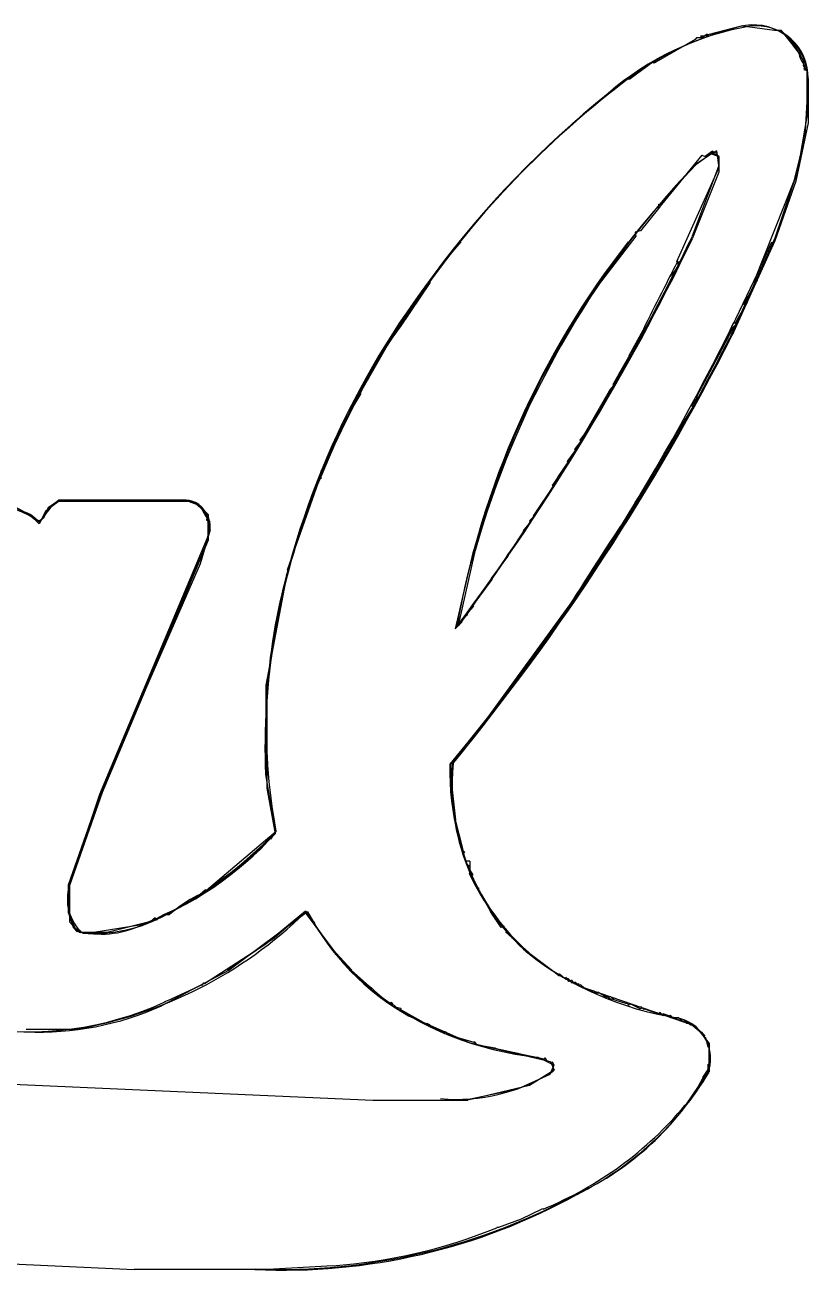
# Model space of a CAD drawing. Extents: x 25 to 1968, y 33 to 1579.
# Drawn here: x 1112 to 1968, y 75 to 1435 of the extents above; entities that cross this region are included whole.
import ezdxf

# ---------------------------------------------------------------- set-up
doc = ezdxf.new("R2010")
doc.units = 0
doc.header["$MEASUREMENT"] = 0
doc.layers.add('Layer0', color=7, linetype='CONTINUOUS')

msp = doc.modelspace()

# ---------------------------------------------------------------- linework, layer by layer
at = {"layer": 'Layer0'}
for p, q in [((1896.5, 1434.5), (1858.5, 1424.5)), ((1896.5, 1434.5), (1931.3, 1429.5)), ((1931.3, 1429.5), (1938.3, 1429.5)), ((1938.3, 1429.5), (1958.6, 1404.1)), ((1844.5, 1419.5), (1801.8, 1394.8)), ((1845.9, 1421.3), (1844.5, 1419.5)), ((1845.8, 1420.2), (1844.5, 1419.5)), ((1852.6, 1421.4), (1845.9, 1421.3)), ((1850.5, 1423.5), (1852.6, 1421.4)), ((1850.5, 1423.5), (1855.2, 1423.5)), ((1855.2, 1423.5), (1852.6, 1421.4)), ((1857.7, 1425.3), (1855.2, 1423.5)), ((1859.5, 1423.5), (1855.2, 1423.5)), ((1857.7, 1425.3), (1858.5, 1424.5)), ((1858.5, 1424.5), (1859.5, 1423.5)), ((1952.3, 1415.4), (1950.8, 1413.8)), ((1958.6, 1404.1), (1950.8, 1413.8)), ((1798.3, 1394.7), (1773.5, 1376.5)), ((1799.5, 1395.5), (1798.3, 1394.7)), ((1798.3, 1394.7), (1799.5, 1393.5)), ((1799.5, 1395.5), (1801.8, 1394.8)), ((1801.8, 1394.8), (1799.5, 1393.5)), ((1963, 1392.7), (1962.6, 1390.9)), ((1962.6, 1390.9), (1964, 1388.7)), ((1963.4, 1394.6), (1963, 1392.7)), ((1963, 1392.7), (1964.4, 1390.6)), ((1964, 1388.7), (1963.5, 1386.5)), ((1964.4, 1390.6), (1964, 1388.7)), ((1964, 1388.7), (1966.1, 1385.6)), ((1772.6, 1377.4), (1771.4, 1376.5)), ((1771.4, 1376.5), (1773.5, 1376.5)), ((1772.6, 1377.4), (1773.5, 1376.5)), ((1963.5, 1386.5), (1966.5, 1385.5)), ((1966.1, 1385.6), (1966.5, 1385.5)), ((1966.5, 1385.5), (1966.5, 1351.5)), ((1967, 1384.3), (1967, 1337.5)), ((1968, 1376.9), (1968, 1328.5)), ((1966.5, 1351.5), (1964.5, 1313.5)), ((1967, 1337.5), (1956.5, 1275.5)), ((1968, 1328.5), (1954.5, 1264.5)), ((1964.5, 1313.5), (1952.5, 1264.5)), ((1851.8, 1293.2), (1807.9, 1239.1)), ((1862.5, 1294.5), (1844.5, 1282.5)), ((1863.5, 1295.5), (1845.5, 1282.5)), ((1851.8, 1293.2), (1855.5, 1291.5)), ((1862.4, 1296.6), (1855.5, 1291.5)), ((1863.4, 1297.4), (1862.4, 1296.6)), ((1862.4, 1296.6), (1863.5, 1295.5)), ((1862.5, 1294.5), (1870.5, 1291.5)), ((1863.4, 1297.4), (1865.5, 1296.5)), ((1865.5, 1296.5), (1863.5, 1295.5)), ((1863.5, 1295.5), (1870, 1292.2)), ((1867.9, 1297.7), (1865.5, 1296.5)), ((1865.5, 1296.5), (1868.2, 1295.3)), ((1867.9, 1297.7), (1868.2, 1295.3)), ((1868.2, 1295.3), (1870.5, 1279.5)), ((1870.5, 1279.5), (1824.2, 1176.6)), ((1870, 1280.5), (1841.5, 1204.5)), ((1870, 1292.2), (1870, 1280.5)), ((1870.5, 1291.5), (1870.5, 1274.5)), ((1870.5, 1274.5), (1841.5, 1201.5)), ((1956.5, 1275.5), (1931.5, 1202.5)), ((1952.5, 1264.5), (1909.3, 1156.6)), ((1954.5, 1264.5), (1931.5, 1199.5)), ((1804.5, 1239.5), (1807.9, 1239.1)), ((1804.5, 1239.5), (1804.5, 1234.9)), ((1807.9, 1239.1), (1804.5, 1234.9)), ((1804.5, 1234.9), (1784.7, 1210.4)), ((1779.7, 1204.6), (1726.6, 1135.4)), ((1784.7, 1210.4), (1779.1, 1209)), ((1779.1, 1209), (1779.7, 1204.6)), ((1931.5, 1202.5), (1882.5, 1093.5)), ((1931.5, 1199.5), (1884.5, 1095.5)), ((1825.5, 1170.5), (1817, 1160.4)), ((1825.5, 1176.7), (1824.2, 1176.6)), ((1824.2, 1176.6), (1828.5, 1176.6)), ((1824.2, 1176.6), (1829.4, 1176.4)), ((1825.5, 1176.7), (1829.4, 1176.4)), ((1825.5, 1176.7), (1825.5, 1170.5)), ((1554.5, 1153.5), (1522.1, 1105.4)), ((1554.5, 1155.6), (1553.6, 1154.4)), ((1553.6, 1154.4), (1554.5, 1153.5)), ((1554.5, 1155.6), (1554.5, 1153.5)), ((1910.3, 1152.7), (1898.7, 1132.5)), ((1909.3, 1156.6), (1908.5, 1154.5)), ((1908.5, 1154.5), (1910.3, 1152.7)), ((1912.4, 1156.6), (1909.3, 1156.6)), ((1912.4, 1156.6), (1910.3, 1152.7)), ((1725.7, 1134), (1716.5, 1119.6)), ((1726.6, 1135.4), (1725.7, 1134)), ((1726.6, 1135.4), (1725.7, 1134)), ((1898.7, 1132.5), (1897.5, 1130.5)), ((1897.5, 1130.5), (1899.3, 1128.7)), ((1901.4, 1132.5), (1898.7, 1132.5)), ((1901.4, 1132.5), (1899.3, 1128.7)), ((1716.5, 1117.5), (1712.3, 1111)), ((1716.5, 1119.6), (1715.7, 1118.3)), ((1715.7, 1118.3), (1716.5, 1117.5)), ((1716.5, 1119.6), (1716.5, 1117.5)), ((1899.3, 1128.7), (1888.3, 1109.5)), ((1711.4, 1109.6), (1701.5, 1094.5)), ((1712.3, 1111), (1710.6, 1110.4)), ((1710.6, 1110.4), (1711.4, 1109.6)), ((1712.3, 1111), (1711.4, 1109.6)), ((1886, 1104.8), (1873.7, 1084)), ((1886, 1104.8), (1873.7, 1081)), ((1886, 1104.8), (1879.1, 1093.3)), ((1890.4, 1109.5), (1882.5, 1101.5)), ((1886.3, 1109.3), (1882.5, 1101.5)), ((1886, 1104.8), (1882.5, 1101.5)), ((1884.7, 1102.6), (1882.5, 1101.5)), ((1886, 1104.8), (1884.7, 1102.6)), ((1888.3, 1109.5), (1886.3, 1109.3)), ((1889.5, 1109.7), (1888.3, 1109.5)), ((1888.3, 1109.5), (1890.4, 1109.5)), ((1701.5, 1092.5), (1696.6, 1086.4)), ((1701.5, 1092.5), (1697.7, 1085.3)), ((1701.5, 1094.5), (1700.7, 1093.3)), ((1700.7, 1093.3), (1701.5, 1092.5)), ((1701.5, 1094.5), (1701.5, 1092.5)), ((1787.5, 1101.5), (1772.1, 1073.7)), ((1787.5, 1101.5), (1785.6, 1097.9)), ((1787.7, 1101.3), (1785.6, 1097.9)), ((1697.7, 1085.3), (1661.7, 1016.8)), ((1696.6, 1086.4), (1697.7, 1085.3)), ((1873.7, 1081), (1860.5, 1056.4)), ((1873.7, 1084), (1873.7, 1081)), ((1771.6, 1072.4), (1760.9, 1053.4)), ((1772.1, 1073.7), (1771.6, 1072.4)), ((1772.1, 1073.7), (1771.6, 1072.4)), ((1487.5, 1049.5), (1482.5, 1042.5)), ((1487.5, 1051.6), (1486.7, 1050.3)), ((1486.7, 1050.3), (1487.5, 1049.5)), ((1487.5, 1051.6), (1487.5, 1049.5)), ((1762.6, 1056.4), (1755.5, 1043.7)), ((1762.6, 1056.4), (1760.9, 1053.4)), ((1762.7, 1056.3), (1760.9, 1053.4)), ((1860.5, 1056.4), (1846.5, 1029.8)), ((1481.8, 1041.2), (1476.9, 1032.5)), ((1482.5, 1042.5), (1481.7, 1041.3)), ((1482.5, 1042.5), (1481.8, 1041.2)), ((1750.8, 1035.2), (1739.6, 1016.3)), ((1751.5, 1036.5), (1750.6, 1035.4)), ((1751.5, 1036.5), (1750.8, 1035.2)), ((1755.5, 1041.5), (1751.5, 1036.5)), ((1755.5, 1043.7), (1754.7, 1042.3)), ((1754.7, 1042.3), (1755.5, 1041.5)), ((1755.5, 1043.7), (1755.5, 1041.5)), ((1477.2, 1028.8), (1463.5, 1006.4)), ((1476.9, 1032.5), (1475.7, 1030.3)), ((1475.7, 1030.3), (1477.2, 1028.8)), ((1479.4, 1032.5), (1476.9, 1032.5)), ((1479.4, 1032.5), (1477.2, 1028.8)), ((1842.2, 1021.5), (1840.6, 1019.4)), ((1844.4, 1021.5), (1842.1, 1017.9)), ((1846.5, 1027.5), (1842.2, 1021.5)), ((1844.4, 1021.5), (1842.2, 1021.5)), ((1846.5, 1029.8), (1845.7, 1028.3)), ((1845.7, 1028.3), (1846.5, 1027.5)), ((1846.5, 1029.8), (1846.5, 1027.5)), ((1661.7, 1016.8), (1656.1, 1003.6)), ((1739.6, 1016.3), (1724.8, 990.2)), ((1842.1, 1017.9), (1832.5, 1002.7)), ((1840.6, 1019.4), (1842.1, 1017.9)), ((1462.9, 1005.1), (1436.5, 947.5)), ((1463.5, 1006.4), (1462.8, 1005.2)), ((1463.5, 1006.4), (1462.9, 1005.1)), ((1656.1, 1003.6), (1629.5, 940.7)), ((1832.5, 1002.7), (1823.5, 988.5)), ((1719.5, 980.5), (1713.5, 972.5)), ((1719.4, 982.6), (1718.5, 981.5)), ((1718.5, 981.5), (1719.5, 980.5)), ((1723.8, 988.7), (1719.4, 982.6)), ((1719.4, 982.6), (1720.4, 981.6)), ((1720.4, 981.6), (1719.5, 980.5)), ((1724.8, 990.2), (1723.8, 988.7)), ((1724.8, 990.2), (1723.8, 988.7)), ((1819.5, 981.5), (1818.6, 980.4)), ((1818.6, 980.4), (1819.5, 979.5)), ((1823.5, 986.5), (1819.5, 981.5)), ((1819.5, 981.5), (1819.5, 979.5)), ((1823.5, 988.5), (1822.7, 987.3)), ((1822.7, 987.3), (1823.5, 986.5)), ((1823.5, 988.5), (1823.5, 986.5)), ((1713.5, 970.5), (1705.5, 959.5)), ((1713.5, 972.5), (1712.6, 971.4)), ((1712.6, 971.4), (1713.5, 970.5)), ((1713.5, 972.5), (1713.5, 970.5)), ((1812.5, 967.5), (1805.5, 957.5)), ((1812.5, 969.5), (1811.7, 968.3)), ((1811.7, 968.3), (1812.5, 967.5)), ((1819.5, 979.5), (1812.5, 969.5)), ((1812.5, 969.5), (1812.5, 967.5)), ((1705.5, 957.5), (1694.5, 941.5)), ((1705.5, 959.5), (1704.7, 958.3)), ((1704.7, 958.3), (1705.5, 957.5)), ((1705.5, 959.5), (1705.5, 957.5)), ((1805.7, 955.3), (1803.5, 951.5)), ((1805.5, 957.5), (1804.7, 956.3)), ((1804.7, 956.3), (1805.7, 955.3)), ((1805.5, 957.5), (1806.5, 956.5)), ((1806.5, 956.5), (1805.7, 955.3)), ((1434.5, 940.5), (1398.8, 839.5)), ((1435.5, 944), (1433.5, 941.5)), ((1433.5, 941.5), (1434.5, 940.5)), ((1434.5, 940.5), (1435.5, 939.5)), ((1435.5, 948.5), (1435.5, 944)), ((1435.5, 948.5), (1436.5, 947.5)), ((1437.5, 946.5), (1435.5, 944)), ((1435.5, 944), (1435.5, 939.5)), ((1436.5, 947.5), (1437.5, 946.5)), ((1629.5, 940.7), (1622.9, 921.4)), ((1693.7, 940), (1689.3, 933.7)), ((1694.5, 941.5), (1693.7, 940)), ((1694.7, 941.3), (1693.7, 940)), ((1796.8, 940.5), (1779.3, 914.7)), ((1801.7, 948.6), (1796.8, 940.5)), ((1803.5, 951.5), (1801.7, 948.6)), ((1689.5, 931.5), (1668.5, 900.5)), ((1689.3, 933.7), (1688.5, 932.5)), ((1688.5, 932.5), (1689.5, 931.5)), ((1689.3, 933.7), (1690.3, 932.7)), ((1690.3, 932.7), (1689.5, 931.5)), ((1149.1, 916), (1134.5, 903.5)), ((1150.3, 916), (1137.5, 907.5)), ((1148.2, 915), (1137.5, 907.5)), ((1149.5, 915), (1140.5, 908.3)), ((1290.5, 915), (1148.2, 915)), ((1282.5, 916), (1149.1, 916)), ((1149.5, 915), (1292, 915)), ((1280.5, 916), (1150.3, 916)), ((1290.5, 915), (1302.5, 910.5)), ((1292, 915), (1293.5, 913.5)), ((1295.6, 914.5), (1293.5, 913.5)), ((1295.6, 914.5), (1296.5, 912.5)), ((1296.5, 912.5), (1296.9, 914.2)), ((1296.9, 914.2), (1306.7, 906)), ((1426.5, 922.5), (1399.5, 840.5)), ((1622.9, 921.4), (1601.5, 858.5)), ((1779.3, 914.7), (1778.5, 913.5)), ((1778.5, 913.5), (1779.5, 912.5)), ((1779.3, 914.7), (1780.3, 913.7)), ((1780.3, 913.7), (1779.5, 912.5)), ((1140.5, 908.3), (1127.5, 891.5)), ((1137.5, 907.5), (1127.8, 890.3)), ((1134.5, 903.5), (1128.9, 892.3)), ((1137.5, 907.5), (1132.5, 896.5)), ((1302.5, 910.5), (1312.5, 900.5)), ((1305.6, 906.5), (1311.3, 898.3)), ((1311.3, 898.3), (1311, 896.7)), ((1312.5, 900.5), (1312.5, 872.5)), ((1668.5, 898.5), (1664.5, 894.5)), ((1668.5, 900.5), (1667.7, 899.3)), ((1667.7, 899.3), (1668.5, 898.5)), ((1668.5, 900.5), (1669.5, 899.5)), ((1669.5, 899.5), (1668.5, 898.5)), ((1132.5, 896.5), (1126.5, 892.5)), ((1311, 896.7), (1310.5, 894.5)), ((1310.5, 894.5), (1312, 893.5)), ((1311, 896.7), (1314.1, 892.1)), ((1312, 893.5), (1314.1, 892.1)), ((1312, 893.5), (1312, 872.5)), ((1664.5, 892.5), (1657.5, 883.5)), ((1664.5, 894.5), (1663.5, 893.5)), ((1663.5, 893.5), (1664.5, 892.5)), ((1664.5, 894.5), (1665.4, 893.6)), ((1665.4, 893.6), (1664.5, 892.5)), ((1312, 872.5), (1190.5, 584.2)), ((1312, 876.5), (1193.5, 594.5)), ((1312.5, 872.5), (1196.5, 596.5)), ((1314.5, 883.5), (1303.5, 846.5)), ((1657.7, 881.3), (1639.5, 856.5)), ((1657.5, 883.5), (1656.6, 882.4)), ((1656.6, 882.4), (1657.7, 881.3)), ((1657.5, 883.5), (1658.5, 882.5)), ((1658.5, 882.5), (1657.7, 881.3)), ((1601.5, 858.5), (1582.5, 775.5)), ((1603.5, 858.5), (1586.5, 782.5)), ((1303.5, 846.5), (1203.5, 616.5)), ((1639.6, 854.4), (1622.5, 831.6)), ((1639.5, 856.5), (1638.7, 855.3)), ((1638.7, 855.3), (1639.6, 854.4)), ((1639.5, 856.5), (1640.5, 855.5)), ((1640.5, 855.5), (1639.6, 854.4)), ((1399.5, 840.5), (1375.5, 714)), ((1400.3, 841.7), (1398.8, 839.5)), ((1622.5, 831.6), (1621.6, 830.4)), ((1621.6, 830.4), (1622.5, 829.5)), ((1622.5, 831.6), (1622.5, 829.5)), ((1622.5, 829.5), (1601.5, 801.5)), ((1390.5, 803.5), (1376.5, 712.5)), ((1595.5, 792), (1592.9, 788.9)), ((1595.5, 790.5), (1592.9, 788.9)), ((1596.8, 794.2), (1595.5, 792)), ((1596.8, 794.2), (1595.5, 792)), ((1595.5, 792), (1595.5, 790.5)), ((1601.5, 799.5), (1596.8, 794.2)), ((1601.5, 801.5), (1600.6, 800.4)), ((1600.6, 800.4), (1601.5, 799.5)), ((1601.5, 801.5), (1602.5, 800.5)), ((1602.5, 800.5), (1601.5, 799.5)), ((1706.5, 800.5), (1618, 679)), ((1588.5, 781.5), (1582.5, 775.5)), ((1584.5, 781.5), (1586.5, 779.5)), ((1586.5, 782.5), (1587.5, 781.5)), ((1588.4, 783.6), (1587.5, 782.5)), ((1587.5, 782.5), (1588.5, 781.5)), ((1592.9, 788.9), (1588.4, 783.6)), ((1588.4, 783.6), (1589.5, 782.5)), ((1589.5, 782.5), (1588.5, 781.5)), ((1375.5, 714), (1375.5, 670.5)), ((1376.5, 712.5), (1376.5, 601.5)), ((1625.5, 687.5), (1576.5, 627.5)), ((1375.5, 670.5), (1376.5, 601.5)), ((1618, 679), (1577.5, 628.3)), ((1577.5, 628.3), (1577.5, 612.5)), ((1203.5, 616.5), (1160.5, 496.5)), ((1375, 616.5), (1385.5, 552.5)), ((1577.5, 612.5), (1582.7, 566.7)), ((1376.5, 601.5), (1386.5, 553.5)), ((1376.5, 601.5), (1385.5, 551.5)), ((1196.5, 596.5), (1161, 495.1)), ((1193.5, 594.5), (1161, 495.5)), ((1190.5, 584.2), (1180.8, 556.5)), ((1582.1, 568.1), (1582.7, 566.7)), ((1582.1, 568.1), (1590.3, 535.3)), ((1180.8, 556.5), (1159.5, 495.5)), ((1379.8, 548), (1310.5, 489.5)), ((1386.5, 554.5), (1379.8, 548)), ((1379.8, 548), (1380.5, 545.5)), ((1379.8, 548), (1380.5, 545.5)), ((1386.5, 554.5), (1380.5, 545.5)), ((1590.3, 535.3), (1589.5, 534.5)), ((1589.5, 534.5), (1590.8, 533.3)), ((1590.3, 535.3), (1590.8, 533.3)), ((1590.8, 533.3), (1592.6, 531.6)), ((1590.8, 533.3), (1591.5, 530.5)), ((1592.6, 531.6), (1591.5, 530.5)), ((1591.5, 530.5), (1593.7, 521.7)), ((1598.3, 521.7), (1593.7, 521.7)), ((1593.7, 521.7), (1594.5, 518.5)), ((1594.5, 518.5), (1598.3, 516.1)), ((1598.3, 521.7), (1598.3, 516.1)), ((1595.7, 516.1), (1598.3, 516.1)), ((1595.7, 516.1), (1598.3, 511.9)), ((1600.2, 508.7), (1597.6, 508.4)), ((1597.6, 508.4), (1599.6, 504.6)), ((1598.3, 516.1), (1598.3, 511.9)), ((1598.3, 511.9), (1600.2, 508.7)), ((1600.2, 508.7), (1598.5, 508.5)), ((1601.5, 506.5), (1599.6, 504.6)), ((1599.6, 504.6), (1602.1, 499.5)), ((1600.2, 508.7), (1601.5, 506.5)), ((1159.5, 495.5), (1159.5, 465.5)), ((1160.5, 496.5), (1160.5, 462.5)), ((1161, 495.5), (1161, 455.2)), ((1309.6, 490.4), (1303.5, 485.2)), ((1309.6, 490.4), (1310.5, 489.5)), ((1602.1, 499.5), (1606.4, 491.3)), ((1602.1, 499.5), (1606.4, 491.3)), ((1607.7, 492.3), (1606.4, 491.3)), ((1607.7, 492.3), (1607.7, 488.7)), ((1303.5, 485.2), (1300.9, 484.1)), ((1300.9, 484.1), (1300.9, 484.1)), ((1310.5, 489.5), (1303.5, 485.2)), ((1610.1, 484.8), (1615.4, 476.3)), ((1615.4, 476.3), (1623, 462.7)), ((1159.5, 465.5), (1167.2, 447.9)), ((1264.4, 463.4), (1255.5, 458.5)), ((1270.7, 466.1), (1264.4, 463.4)), ((1264.4, 463.4), (1270.1, 463.4)), ((1274.8, 467.2), (1270.1, 463.4)), ((1270.7, 466.1), (1270.1, 463.4)), ((1421, 466.1), (1335.5, 402.5)), ((1418.9, 466.9), (1373.4, 429.5)), ((1418.5, 466.5), (1384.5, 437.5)), ((1418.5, 466.5), (1443.5, 430.5)), ((1418.5, 465.5), (1459.5, 410.5)), ((1620.5, 466.5), (1623, 462.7)), ((1623, 462.7), (1625.6, 458.9)), ((1160.5, 462.5), (1164.5, 450.5)), ((1161, 455.2), (1169.5, 445.5)), ((1164.5, 450.5), (1173.8, 443.5)), ((1164.5, 450), (1168.2, 445.4)), ((1165.5, 449.8), (1168.2, 445.4)), ((1237.5, 451.5), (1187.5, 443.5)), ((1249.6, 455.6), (1203.5, 444)), ((1254.5, 459.5), (1249.6, 455.6)), ((1256.5, 457.5), (1249.8, 455.7)), ((1254.5, 459.5), (1255.5, 458.5)), ((1255.5, 458.5), (1256.5, 457.5)), ((1422.6, 461), (1424.7, 458.5)), ((1424.7, 458.5), (1427, 454.6)), ((1427, 454.6), (1429.1, 454.6)), ((1427, 454.6), (1438.4, 438.7)), ((1427, 454.6), (1438.4, 438.7)), ((1625.6, 458.9), (1635.7, 450.2)), ((1625.6, 458.9), (1632.1, 449)), ((1634.6, 449.9), (1632.1, 449)), ((1635.7, 450.2), (1634.6, 449.9)), ((1634.6, 449.9), (1644.7, 437.9)), ((1167.5, 448.3), (1170.8, 444.8)), ((1168.2, 445.4), (1169.2, 444.2)), ((1170.8, 444.8), (1169.2, 444.2)), ((1172.5, 445.5), (1170.8, 444.8)), ((1170.8, 444.8), (1171.5, 444)), ((1171.5, 444), (1173.5, 444)), ((1172.5, 445.5), (1173.5, 444)), ((1173.5, 444), (1203.5, 444)), ((1187.5, 443.5), (1173.8, 443.5)), ((1384.5, 437.5), (1333.5, 402.5)), ((1438.4, 438.7), (1445.6, 427.9)), ((1637.5, 444.5), (1644.7, 437.9)), ((1640.3, 443.2), (1640, 442)), ((1640.3, 443.2), (1644.5, 437.5)), ((1645, 438.4), (1652.8, 431.1)), ((1373.4, 429.5), (1308.5, 387.5)), ((1376.5, 431.5), (1373.4, 429.5)), ((1443.5, 430.5), (1469.5, 402.5)), ((1445.6, 427.9), (1449.8, 422.5)), ((1445.6, 427.9), (1450.6, 421.5)), ((1451, 423), (1450.7, 421.1)), ((1650.5, 433.5), (1652.8, 431.1)), ((1652.8, 431.1), (1658.2, 424.9)), ((1652.8, 431.1), (1658.2, 424.9)), ((1658.2, 424.9), (1690.2, 400.9)), ((1450.7, 421.1), (1452.5, 420.4)), ((1450.7, 421.1), (1451.5, 419.5)), ((1453.9, 417.6), (1458, 413.5)), ((1454.2, 417.9), (1458, 413.5)), ((1458, 413.5), (1464.6, 407)), ((1459.5, 410.5), (1492.5, 379.5)), ((1463.5, 408.5), (1463.3, 407.4)), ((1335.5, 402.5), (1261.5, 363.5)), ((1463.3, 407.4), (1464.1, 406.5)), ((1465.8, 404.9), (1488.3, 385.1)), ((1690.2, 400.9), (1695.5, 396.5)), ((1696.2, 398.4), (1695.5, 396.5)), ((1695.5, 396.5), (1698.5, 396.5)), ((1696.2, 398.4), (1698.5, 396.5)), ((1698.5, 396.5), (1701.8, 393.8)), ((1306, 386.5), (1272.7, 371.3)), ((1306, 386.5), (1305.5, 385.5)), ((1307.2, 388.8), (1306, 386.5)), ((1307.2, 388.8), (1306, 386.5)), ((1307.2, 388.8), (1308.5, 387.5)), ((1307.2, 388.8), (1308.5, 387.5)), ((1488.3, 385.1), (1490.8, 383)), ((1488.3, 385.1), (1490.8, 383)), ((1490.8, 383), (1490.4, 380.8)), ((1490.8, 383), (1494.7, 379.5)), ((1703.5, 394.5), (1701.8, 393.8)), ((1701.8, 393.8), (1703.4, 392.4)), ((1704.5, 393), (1703.4, 392.4)), ((1703.5, 394.5), (1704.5, 393)), ((1705.5, 393.5), (1704.5, 393)), ((1704.5, 393), (1706.3, 390.2)), ((1705.5, 393.5), (1707.8, 390.8)), ((1707.8, 390.8), (1706.3, 390.2)), ((1709.5, 391.5), (1707.8, 390.8)), ((1707.8, 390.8), (1710.1, 388.1)), ((1709.5, 391.5), (1711.8, 388.8)), ((1711.8, 388.8), (1710.1, 388.1)), ((1713.5, 389.5), (1711.8, 388.8)), ((1711.8, 388.8), (1713.1, 387.3)), ((1715, 388.2), (1713.1, 387.3)), ((1713.5, 389.5), (1715, 388.2)), ((1715, 388.2), (1716.5, 387)), ((1717.5, 387.5), (1716.5, 387)), ((1716.5, 387), (1718, 385.8)), ((1717.5, 387.5), (1718, 385.8)), ((1717.5, 385.5), (1844.5, 341.5)), ((1719.5, 386.5), (1718, 385.8)), ((1718, 385.8), (1719.5, 384.5)), ((1719.5, 384.5), (1721.8, 384.5)), ((1721.8, 384.5), (1724.2, 382.3)), ((1724.6, 382.5), (1724.2, 382.3)), ((1724.6, 382.5), (1727.9, 380.9)), ((1265.9, 368.1), (1264.5, 367.5)), ((1266, 368), (1264.5, 367.5)), ((1271.1, 370.5), (1265.9, 368.1)), ((1272.7, 371.3), (1271.1, 370.5)), ((1272.8, 371.3), (1271.1, 370.5)), ((1490.4, 380.8), (1494.7, 379.5)), ((1494.7, 379.5), (1501.8, 373.3)), ((1498.5, 375.5), (1501.8, 373.3)), ((1498.5, 375.5), (1511.3, 366.5)), ((1512.5, 367.5), (1511.3, 366.5)), ((1512.5, 367.5), (1514.6, 364.2)), ((1732.5, 379.5), (1731.5, 378.5)), ((1731.5, 378.5), (1737.3, 377.6)), ((1733.3, 380.3), (1732.5, 379.5)), ((1733.3, 380.3), (1737.3, 377.6)), ((1738.5, 378.5), (1737.3, 377.6)), ((1737.3, 377.6), (1740.1, 377.6)), ((1738.5, 378.5), (1740.1, 377.6)), ((1740.1, 377.6), (1745.5, 374.5)), ((1745.5, 374.5), (1744.5, 373.5)), ((1744.5, 373.5), (1748.8, 373.5)), ((1746.3, 375.3), (1745.5, 374.5)), ((1746.3, 375.3), (1748.8, 373.5)), ((1748.8, 373.5), (1751.5, 371.5)), ((1752.5, 373.5), (1748.8, 373.5)), ((1751.5, 371.5), (1755.7, 370.3)), ((1752.5, 373.5), (1755.7, 370.3)), ((1755.7, 370.3), (1757.9, 369.6)), ((1755.7, 370.3), (1757.9, 369.6)), ((1757.9, 369.6), (1768.5, 366.5)), ((1769.5, 367.5), (1768.5, 366.5)), ((1769.5, 367.5), (1770.7, 365.9)), ((1511.3, 366.5), (1514.6, 364.2)), ((1515.6, 364.3), (1517.7, 362.2)), ((1515.6, 364.3), (1517.7, 362.2)), ((1517.7, 362.2), (1522.5, 358.3)), ((1517.7, 362.2), (1523.1, 361)), ((1522.7, 359.5), (1522.5, 358.3)), ((1522.7, 359.5), (1522.5, 358.5)), ((1523.1, 361), (1522.7, 359.5)), ((1522.7, 359.5), (1550.7, 343.7)), ((1768.5, 366.5), (1770.7, 365.9)), ((1772.5, 366.5), (1770.7, 365.9)), ((1770.7, 365.9), (1771.9, 364.3)), ((1774.5, 365.5), (1771.9, 364.3)), ((1772.5, 366.5), (1774.5, 365.5)), ((1774.5, 365.5), (1780.4, 362.4)), ((1781.3, 363.3), (1780.4, 362.4)), ((1780.4, 362.4), (1781.8, 361.6)), ((1781.3, 363.3), (1781.8, 361.6)), ((1785.5, 362.5), (1781.8, 361.6)), ((1781.8, 361.6), (1784.5, 360.2)), ((1787, 361), (1784.5, 360.2)), ((1785.5, 362.5), (1787, 361)), ((1787, 361), (1788.5, 359.5)), ((1787, 361), (1789.2, 360.2)), ((1789.2, 360.2), (1788.5, 359.5)), ((1789.2, 360.2), (1804.7, 354.7)), ((1806.3, 356.3), (1804.7, 354.7)), ((1804.7, 354.7), (1809.9, 352.9)), ((1806.3, 356.3), (1809.9, 352.9)), ((1809.6, 355.3), (1811.5, 354.5)), ((1809.6, 355.3), (1809.9, 352.9)), ((1811.5, 354.5), (1809.9, 352.9)), ((1811.5, 354.5), (1816.4, 352.4)), ((1531.5, 352.5), (1597.5, 323.5)), ((1551.5, 344.5), (1550.7, 343.7)), ((1550.7, 343.7), (1552.3, 342.9)), ((1551.5, 344.5), (1552.3, 342.9)), ((1553.5, 343.5), (1552.3, 342.9)), ((1552.3, 342.9), (1552.8, 341.7)), ((1552.8, 341.7), (1556.2, 340.3)), ((1553.5, 343.5), (1556.2, 340.3)), ((1556.2, 340.3), (1558.2, 339.5)), ((1817.2, 353.2), (1816.4, 352.4)), ((1816.4, 352.4), (1818.2, 351.7)), ((1817.2, 353.2), (1818.2, 351.7)), ((1818.2, 351.7), (1820.9, 350.6)), ((1820.9, 350.6), (1831.2, 346.3)), ((1820.9, 350.6), (1826.4, 350.6)), ((1826.4, 350.6), (1831.2, 346.3)), ((1832.8, 347.2), (1831.2, 346.3)), ((1832.8, 347.2), (1831.2, 346.3)), ((1832.8, 347.2), (1834.2, 345.8)), ((1835.5, 346.5), (1834.2, 345.8)), ((1834.2, 345.8), (1835.5, 344.5)), ((1835.5, 346.5), (1837.5, 344.5)), ((1835.5, 344.5), (1837.5, 344.5)), ((1838.6, 344.5), (1837.5, 344.5)), ((1837.5, 344.5), (1839.5, 342.5)), ((1838.6, 344.5), (1840.5, 343)), ((1840.5, 343), (1839.5, 342.5)), ((1840.5, 343), (1850.8, 334.9)), ((1840.5, 343), (1850.8, 334.9)), ((1844.5, 341.5), (1860, 322.5)), ((1113.5, 338), (1168.1, 338)), ((1558.2, 339.5), (1570.5, 334.5)), ((1570.5, 334.5), (1569.5, 333.5)), ((1569.5, 333.5), (1576.7, 331.4)), ((1571.3, 335.3), (1570.5, 334.5)), ((1571.3, 335.3), (1576.7, 331.4)), ((1576.7, 331.4), (1583.9, 329.3)), ((1583.9, 329.3), (1602.7, 323.7)), ((1851, 335.2), (1855, 330.5)), ((1854, 329.8), (1856.7, 325.8)), ((1854, 329.8), (1856, 328.8)), ((1855, 330.5), (1854.5, 329.5)), ((1856, 328.8), (1856.7, 325.8)), ((1597.5, 323.5), (1686.5, 302.5)), ((1603.5, 324.5), (1602.7, 323.7)), ((1602.7, 323.7), (1604.2, 323.2)), ((1603.5, 324.5), (1604.2, 323.2)), ((1604.2, 323.2), (1605.3, 321.5)), ((1605.3, 321.5), (1609.4, 320.6)), ((1609.4, 320.6), (1610.5, 320.6)), ((1609.4, 320.6), (1610.5, 320.6)), ((1609.4, 320.6), (1625.5, 317.5)), ((1625.5, 317.5), (1627.3, 316.7)), ((1625.5, 317.5), (1627.3, 316.7)), ((1627.3, 316.7), (1650.7, 311.7)), ((1856.7, 325.8), (1858.3, 318.3)), ((1856.7, 325.8), (1860.3, 320.3)), ((1859.5, 319.5), (1858.3, 318.3)), ((1860.3, 320.3), (1859.5, 319.5)), ((1859.5, 319.5), (1859.5, 298.5)), ((1860, 322.5), (1860, 291.2)), ((1650.7, 311.7), (1653.2, 311.2)), ((1650.7, 311.7), (1653.2, 311.2)), ((1653.2, 311.2), (1671.1, 307.3)), ((1671.1, 307.3), (1679.5, 305.5)), ((1672.5, 307.5), (1689.6, 299.5)), ((1679.5, 305.5), (1678.7, 304.7)), ((1678.7, 304.7), (1682.8, 302.6)), ((1680.5, 306.5), (1679.5, 305.5)), ((1680.5, 306.5), (1682.8, 302.6)), ((1682.8, 302.6), (1690.1, 298.7)), ((1686.5, 302.5), (1690.6, 293.2)), ((1688.5, 302.5), (1690.1, 298.7)), ((1689.6, 299.5), (1689.6, 292.1)), ((1858.3, 299.7), (1858.3, 294)), ((1858.3, 299.7), (1859.5, 298.5)), ((855.5, 288.5), (1492.5, 260.5)), ((1685.8, 288.6), (1650.5, 272.5)), ((1690.6, 293.2), (1663.5, 276.5)), ((1690.1, 298.7), (1685.8, 288.6)), ((1854.5, 287.4), (1847.8, 275.2)), ((1858.3, 294), (1852.8, 285.2)), ((1854.5, 287.4), (1852.8, 285.2)), ((1860.5, 297.5), (1858.3, 294)), ((1858.3, 294), (1858.3, 290.7)), ((1859.5, 298.5), (1860.5, 297.5)), ((1650.5, 272.5), (1594.1, 260.5)), ((1663.5, 276.5), (1596.3, 260.5)), ((1847.8, 275.2), (1834.6, 255.9)), ((1847.8, 275.2), (1848.1, 274.9)), ((1492.5, 260.5), (1594.1, 260.5)), ((1566.5, 260.5), (1596.3, 260.5)), ((1834.6, 255.9), (1833.7, 254.9)), ((1677, 141.2), (1654.5, 130.5)), ((1678.5, 141.5), (1677, 141.2)), ((1678.5, 141.5), (1677, 141.2)), ((1654.5, 130.5), (1629.7, 121.3)), ((1629.7, 121.3), (1628, 121.1)), ((1629.7, 121.3), (1628, 121.1)), ((661.6, 101.5), (1231.4, 75.5)), ((1377.5, 75.5), (1231.4, 75.5)), ((1448.5, 79.5), (1377.5, 75.5))]:
    msp.add_line(p, q, dxfattribs=at)
for centre, radius, start, end in [((1960.7, 1115.3), 323.7, 100.0032, 130.7368), ((1980.7, 1086.1), 358.2, 104.092, 129.9957), ((1908.4, 1376.2), 59.2, 7.8354, 104.5358), ((1911.8, 1378.2), 56.2, -1.3692, 97.4447), ((1866.6, 1351.5), 106, 24.0101, 47.4363), ((1987.9, 1410.8), 30.8, -167.4807, -143.9797), ((2410.5, 531.9), 1059.1, 127.113, 143.9229), ((2412, 536.6), 1057.2, 128.8043, 159.2321), ((2392.4, 546.9), 1036.3, 128.2692, 158.7482), ((2544.3, 599.9), 976.9, 135.6756, 169.2892), ((2575.2, 586.7), 1009, 136.4002, 164.3724), ((2288.5, 600.5), 920.6, 139.4918, 167.2621), ((2515.2, 615), 945.2, 141.8833, 170.1033), ((-534.1, 2345.3), 2635.2, -36.5093, -25.7977), ((-631.2, 2399.1), 2746.2, -36.1412, -25.7863), ((-551.5, 2361.9), 2659.6, -36.4586, -25.8693), ((-423.7, 2247.9), 2575.7, -37.2883, -24.0437), ((4493.7, -223.9), 3013.5, 152.3042, 153.983), ((1913.4, 816.1), 486.6, 143.527, 151.0636), ((2816.9, 535.5), 1091.1, 148.5532, 149.8203), ((-528.6, 2329.7), 2709.5, -38.9199, -27.1452), ((-409, 2258.2), 2571.4, -39.3291, -26.8823), ((837, 1533.8), 1128.4, -31.7262, -31.0698), ((1044.7, 760.4), 156.5, 57.4432, 100.989), ((1062.2, 818), 98.4, 49.1974, 102.7301), ((1064.2, 823), 92.7, 46.6108, 96.6084), ((1285, 887.3), 29.1, -21.7815, 98.924), ((1285.3, 886.8), 29.3, -6.443, 95.5548), ((1291.6, 898), 17, 27.9883, 88.6803), ((5287.8, -1445.8), 4227.2, 146.0904, 147.9326), ((1103.2, 874.7), 29.5, 34.7851, 85.4962), ((1353.1, 926.3), 51.5, -157.2886, -144.8963), ((2135.1, 643), 760.6, 159.3295, -178.0051), ((1996.7, 669.2), 620.9, 163.8681, -169.352), ((1864.1, 621), 287.7, 178.7002, -149.3975), ((1823.9, 605.6), 245.4, 174.8748, -131.7547), ((1823.7, 606), 244.7, 174.7252, -115.7191), ((1107.2, 803.9), 375.7, -69.7064, -42.2017), ((1088.4, 827.7), 405, -68.2469, -42.6048), ((1026.7, 905.4), 503.2, -61.4193, -44.5308), ((1207.4, 479.8), 48.9, 161.7689, -131.159), ((1704.8, 540.1), 109.8, -153.6529, -144.5338), ((1376.8, 337.6), 165, 117.3878, 130.2995), ((1087.9, 805.1), 473.9, -80.2628, -45.7712), ((1186.9, 608.5), 165.9, -94.0179, -60.9244), ((1448.6, 481), 32.9, -154.6638, -126.5661), ((1670.7, 598.3), 282.5, -152.1059, -119.5236), ((1805.1, 589.4), 220.8, -148.6354, -122.1659), ((1195.9, 542), 100.1, -105.2802, -64.7804), ((1877.8, 694.8), 348.4, -128.5989, -98.8064), ((1737.7, 404.7), 25.7, -134.9883, -101.6133), ((1114.9, 696.2), 361.2, -98.9866, -65.5328), ((1706.3, 653), 347.1, -128.0154, -95.5874), ((1126.5, 666), 331.3, -92.249, -65.9512), ((1815.9, 305.7), 45.6, -14.552, 79.0814), ((1583.8, 458.3), 197, -95.0478, -57.519), ((1558.5, 472.1), 351.6, -63.4797, -30.9679), ((1583.1, 443.4), 314.5, -64.0955, -28.3079), ((1527.3, 511.1), 399.4, -67.7487, -39.8951), ((1395.3, 735.3), 660.6, -92.7632, -61.0099), ((1391.9, 752.7), 677.2, -92.3199, -60.9749), ((1408.4, 660.8), 582.7, -86.0537, -67.857)]:
    msp.add_arc(centre, radius, start, end, dxfattribs=at)

doc.saveas('drawing.dxf')
